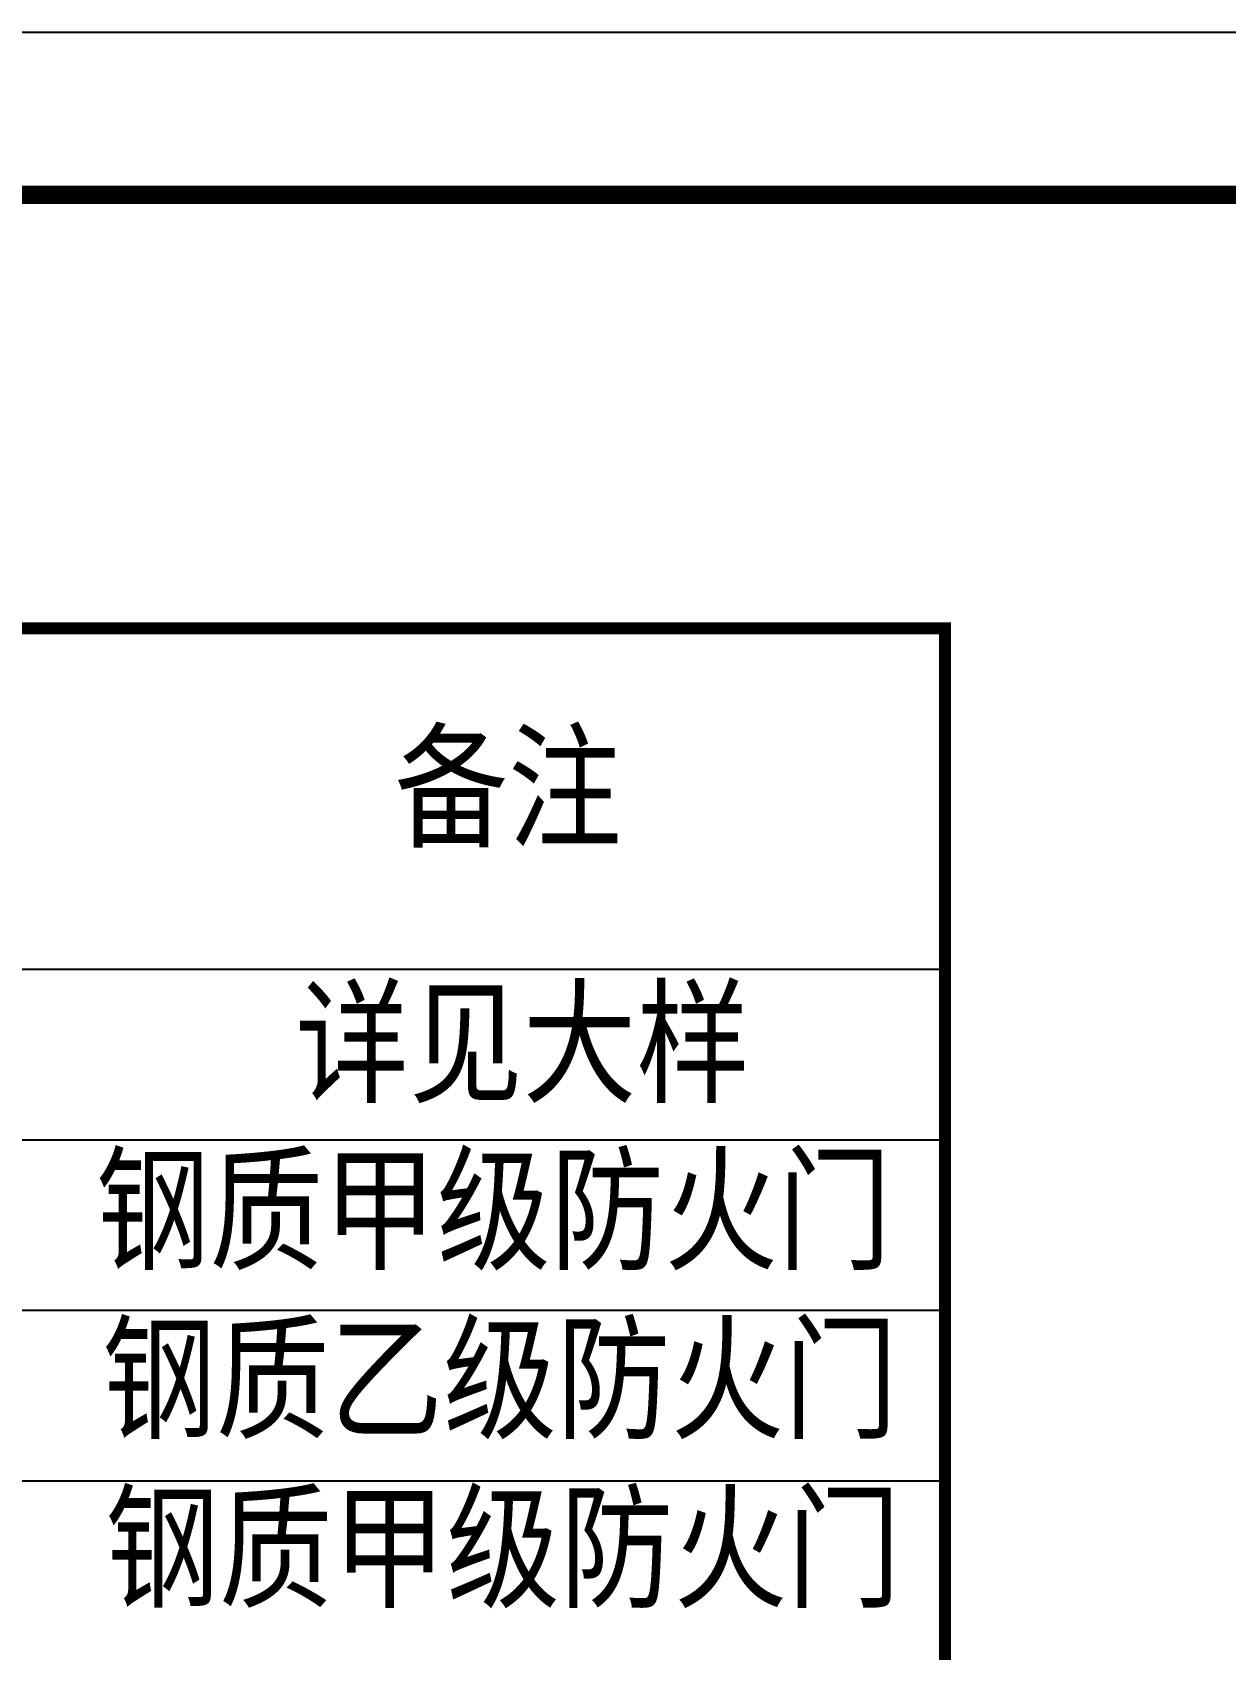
# Model space of a CAD drawing. Header units: millimetres. Extents: x 591771 to 1936534, y -622016 to 355666.
# Drawn here: x 757588 to 764942, y 279581 to 289542 of the extents above; entities that cross this region are included whole.
import ezdxf

# ---------------------------------------------------------------- set-up
doc = ezdxf.new("R2010")
doc.units = ezdxf.units.MM
doc.header["$LTSCALE"] = 80
doc.layers.add('\\M+5CDBC\\M+5BFF2', color=252, linetype='Continuous')
doc.layers.add('PUB_TAB', color=7, linetype='Continuous')
doc.styles.add('_HZTXT', font='txt.shx', dxfattribs={"width": 0.8, "bigfont": 'hztxt.shx'})

msp = doc.modelspace()

# ---------------------------------------------------------------- linework, layer by layer
at = {"layer": '\\M+5CDBC\\M+5BFF2', "color": 2}
msp.add_lwpolyline([(689025.3, 230141.7), (773125.3, 230141.7), (773125.3, 289541.7), (689025.3, 289541.7)], close=True, dxfattribs=at)
at = {"layer": '\\M+5CDBC\\M+5BFF2', "color": 2, "const_width": 112.5}
msp.add_lwpolyline([(690025.4, 231141.7), (772125.3, 231141.7), (772125.3, 288541.7), (690025.4, 288541.7)], close=True, dxfattribs=at)
at = {"layer": 'PUB_TAB', "const_width": 75}
msp.add_lwpolyline([(727362.5, 252271.1), (763212.2, 252271.1), (763212.2, 285871.1), (727362.5, 285871.1)], close=True, dxfattribs=at)
at = {"layer": 'PUB_TAB'}
for points in [[(727362.5, 283771.1), (763212.2, 283771.1)], [(729560.3, 282721.1), (763212.2, 282721.1)], [(729560.4, 281671.1), (763212.2, 281671.1)], [(729560.5, 280621.1), (763212.2, 280621.1)]]:
    msp.add_lwpolyline(points, dxfattribs=at)

# ---------------------------------------------------------------- texts
at = {"layer": 'PUB_TAB', "style": '_HZTXT'}
for s, p in [('备注', (759819.7, 284521.1)), ('详见大样', (759210.1, 282946.1)), ('钢质甲级防火门', (757980.8, 281918.2)), ('钢质乙级防火门', (758019.6, 280877.9)), ('钢质甲级防火门', (758039, 279837.6))]:
    msp.add_text(s, height=700, dxfattribs=at).set_placement(p)

doc.saveas('drawing.dxf')
